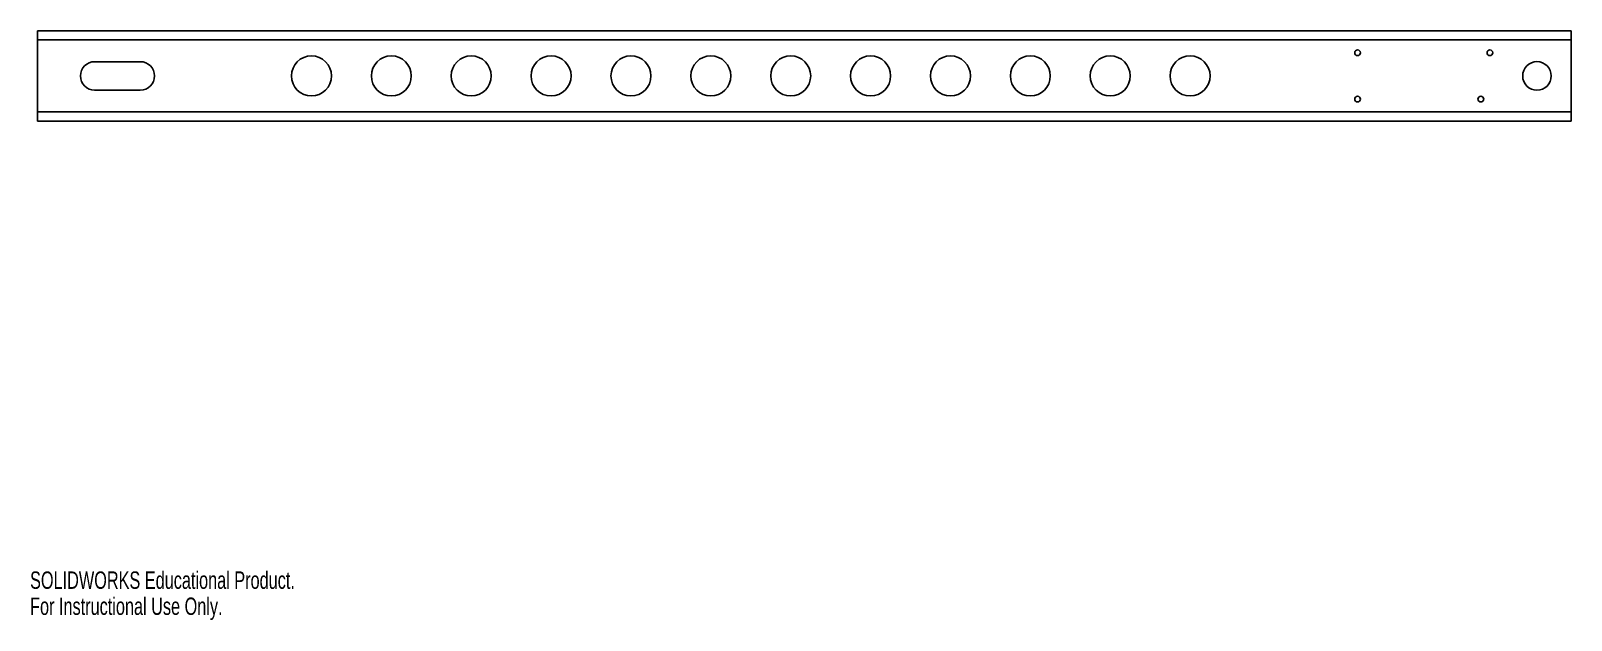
# Model space of a CAD drawing. Header units: inches. Extents: x 0 to 33.8, y 0 to 12.9.
import ezdxf

# ---------------------------------------------------------------- set-up
doc = ezdxf.new("R2010")
doc.units = ezdxf.units.IN
doc.header["$MEASUREMENT"] = 0
doc.styles.add('SLDTEXTSTYLE0', font='TXT', dxfattribs={"width": 0.7})

msp = doc.modelspace()

# ---------------------------------------------------------------- linework, layer by layer
at = {"color": 7, "linetype": 'Continuous', "lineweight": 25}
for p, q in [((33.765, 12.899), (0.165, 12.899)), ((0.165, 12.899), (0.165, 12.699)), ((33.765, 12.899), (33.765, 12.699)), ((33.765, 12.699), (0.165, 12.699)), ((0.165, 12.699), (0.165, 11.124)), ((33.765, 12.699), (33.765, 11.124)), ((2.415, 12.224), (1.415, 12.224)), ((1.415, 11.599), (2.415, 11.599)), ((33.765, 11.124), (0.165, 11.124)), ((0.165, 11.124), (0.165, 10.924)), ((0.165, 10.924), (33.765, 10.924)), ((33.765, 11.124), (33.765, 10.924))]:
    msp.add_line(p, q, dxfattribs=at)
for centre, radius in [((6.165, 11.912), 0.438), ((7.915, 11.912), 0.438), ((9.665, 11.912), 0.438), ((11.415, 11.912), 0.438), ((13.165, 11.912), 0.438), ((14.915, 11.912), 0.438), ((16.665, 11.912), 0.438), ((18.415, 11.912), 0.438), ((20.165, 11.912), 0.438), ((21.915, 11.912), 0.438), ((23.665, 11.912), 0.438), ((25.415, 11.912), 0.438), ((29.085, 12.419), 0.0625), ((31.985, 12.419), 0.0625), ((33.015, 11.912), 0.313), ((29.085, 11.404), 0.0625), ((31.785, 11.404), 0.0625)]:
    msp.add_circle(centre, radius, dxfattribs=at)
for centre, start, end in [((1.415, 11.912), 90, 270), ((2.415, 11.912), 270, 90)]:
    msp.add_arc(centre, 0.312, start, end, dxfattribs=at)

# ---------------------------------------------------------------- texts
at = {"color": 7, "linetype": 'Continuous', "char_height": 0.3806, "attachment_point": 1, "style": 'SLDTEXTSTYLE0'}
for s, insert in [('SOLIDWORKS Educational Product.', (0, 1.062)), ('For Instructional Use Only.', (0, 0.491))]:
    msp.add_mtext(s, dxfattribs=dict(at, insert=insert))

doc.saveas('drawing.dxf')
